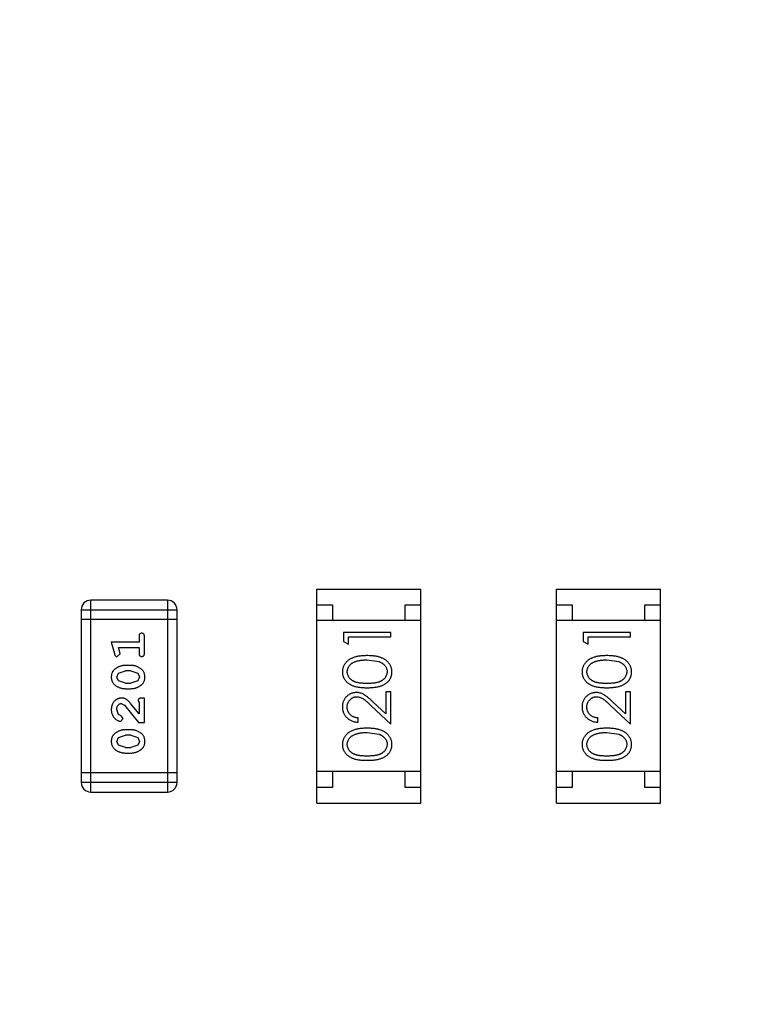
# Model space of a CAD drawing. Header units: inches. Extents: x 398 to 599, y 40 to 151.
# Drawn here: x 558.953 to 561.25, y 97.725 to 100.857 of the extents above; entities that cross this region are included whole.
import ezdxf

# ---------------------------------------------------------------- set-up
doc = ezdxf.new("R2010")
doc.units = ezdxf.units.IN
doc.header["$LTSCALE"] = 1.21
doc.header["$MEASUREMENT"] = 0
doc.layers.get('0').update_dxf_attribs({"linetype": 'CONTINUOUS'})

msp = doc.modelspace()

# ---------------------------------------------------------------- linework, layer by layer
at = {"color": 7, "linetype": 'Continuous'}
for p, q in [((559.8978, 98.3672), (559.8978, 99.0472)), ((559.8978, 99.0472), (560.2278, 99.0472)), ((560.2278, 98.3672), (560.2278, 99.0472)), ((560.6598, 98.3672), (560.6598, 99.0472)), ((560.6598, 99.0472), (560.9898, 99.0472)), ((560.9898, 98.3672), (560.9898, 99.0472)), ((559.1787, 98.4025), (559.1787, 99.0121)), ((559.4225, 99.0121), (559.1787, 99.0121)), ((559.4225, 99.0121), (559.4225, 98.4025)), ((559.1482, 98.9816), (559.1482, 98.433)), ((559.1482, 98.9816), (559.453, 98.9816)), ((559.453, 98.433), (559.453, 98.9816)), ((559.8978, 98.9972), (559.9478, 98.9972)), ((559.9478, 98.9972), (559.9478, 98.9472)), ((560.1778, 98.9472), (560.1778, 98.9972)), ((560.1778, 98.9972), (560.2278, 98.9972)), ((560.6598, 98.9972), (560.7098, 98.9972)), ((560.7098, 98.9972), (560.7098, 98.9472)), ((560.9398, 98.9472), (560.9398, 98.9972)), ((560.9398, 98.9972), (560.9898, 98.9972)), ((559.453, 98.9511), (559.1482, 98.9511)), ((560.2278, 98.9472), (559.8978, 98.9472)), ((560.9898, 98.9472), (560.6598, 98.9472)), ((559.9825, 98.909), (559.9825, 98.8813)), ((560.1325, 98.909), (559.9825, 98.909)), ((560.1325, 98.8955), (560.1325, 98.909)), ((560.7445, 98.909), (560.7445, 98.8813)), ((560.8945, 98.909), (560.7445, 98.909)), ((560.8945, 98.8955), (560.8945, 98.909)), ((559.244, 98.8788), (559.2539, 98.8422)), ((559.3321, 98.8788), (559.244, 98.8788)), ((559.3321, 98.8961), (559.3321, 98.8788)), ((559.3494, 98.8442), (559.3494, 98.8961)), ((559.9825, 98.8813), (559.9979, 98.8725)), ((559.9979, 98.8725), (559.9979, 98.8955)), ((559.9979, 98.8955), (560.1325, 98.8955)), ((560.7445, 98.8813), (560.7599, 98.8725)), ((560.7599, 98.8725), (560.7599, 98.8955)), ((560.7599, 98.8955), (560.8945, 98.8955)), ((559.2713, 98.8465), (559.2671, 98.8615)), ((559.2671, 98.8615), (559.3321, 98.8615)), ((559.2723, 98.8411), (559.2713, 98.8465)), ((559.3321, 98.8615), (559.3321, 98.8442)), ((559.263, 98.8332), (559.2723, 98.8411)), ((560.0575, 98.8225), (560.0952, 98.8168)), ((560.8195, 98.8225), (560.8572, 98.8168)), ((559.2666, 98.78), (559.2889, 98.7875)), ((559.3063, 98.8048), (559.2886, 98.8048)), ((559.3061, 98.7875), (559.2889, 98.7875)), ((559.3061, 98.7875), (559.3279, 98.7803)), ((559.3279, 98.7803), (559.3337, 98.768)), ((559.2613, 98.7678), (559.2666, 98.78)), ((559.2671, 98.7555), (559.2613, 98.7678)), ((559.2889, 98.7482), (559.2671, 98.7555)), ((559.3284, 98.7559), (559.3061, 98.7482)), ((559.3337, 98.768), (559.3284, 98.7559)), ((559.2886, 98.7309), (559.3063, 98.7309)), ((559.2889, 98.7482), (559.3061, 98.7482)), ((560.1172, 98.7205), (560.1172, 98.6507)), ((560.1325, 98.7205), (560.1172, 98.7205)), ((560.1325, 98.6186), (560.1325, 98.7205)), ((560.8792, 98.7205), (560.8792, 98.6507)), ((560.8945, 98.7205), (560.8792, 98.7205)), ((560.8945, 98.6186), (560.8945, 98.7205)), ((559.3289, 98.6924), (559.3321, 98.6869)), ((559.3321, 98.6869), (559.3321, 98.6507)), ((559.3494, 98.701), (559.3415, 98.701)), ((559.3494, 98.6239), (559.3494, 98.701)), ((560.1172, 98.6507), (560.0771, 98.6883)), ((560.8792, 98.6507), (560.8391, 98.6883)), ((559.2667, 98.6493), (559.2613, 98.6642)), ((559.2758, 98.6837), (559.2855, 98.6789)), ((559.2855, 98.6789), (559.3305, 98.6239)), ((559.3321, 98.6507), (559.305, 98.6843)), ((560.0705, 98.6768), (560.1325, 98.6186)), ((560.8325, 98.6768), (560.8945, 98.6186)), ((559.2752, 98.6444), (559.2667, 98.6493)), ((559.2733, 98.6271), (559.2817, 98.6359)), ((559.2817, 98.6359), (559.2752, 98.6444)), ((559.3305, 98.6239), (559.3494, 98.6239)), ((560.0287, 98.6244), (560.0287, 98.6378)), ((560.7907, 98.6244), (560.7907, 98.6378)), ((559.3063, 98.6003), (559.2886, 98.6003)), ((559.2613, 98.5633), (559.2666, 98.5755)), ((559.2671, 98.551), (559.2613, 98.5633)), ((559.2666, 98.5755), (559.2889, 98.583)), ((559.3061, 98.583), (559.2889, 98.583)), ((559.3061, 98.583), (559.3279, 98.5758)), ((559.3279, 98.5758), (559.3337, 98.5635)), ((559.3337, 98.5635), (559.3284, 98.5513)), ((560.0575, 98.5917), (560.0952, 98.586)), ((560.8195, 98.5917), (560.8572, 98.586)), ((559.2889, 98.5437), (559.2671, 98.551)), ((559.2889, 98.5437), (559.3061, 98.5437)), ((559.3284, 98.5513), (559.3061, 98.5437)), ((559.2886, 98.5264), (559.3063, 98.5264)), ((560.2278, 98.4672), (559.8978, 98.4672)), ((559.9478, 98.4672), (559.9478, 98.4172)), ((560.1778, 98.4172), (560.1778, 98.4672)), ((560.9898, 98.4672), (560.6598, 98.4672)), ((560.7098, 98.4672), (560.7098, 98.4172)), ((560.9398, 98.4172), (560.9398, 98.4672)), ((559.453, 98.4635), (559.1482, 98.4635)), ((559.453, 98.433), (559.1482, 98.433)), ((559.9478, 98.4172), (559.8978, 98.4172)), ((560.2278, 98.4172), (560.1778, 98.4172)), ((560.7098, 98.4172), (560.6598, 98.4172)), ((560.9898, 98.4172), (560.9398, 98.4172)), ((559.1787, 98.4025), (559.4225, 98.4025)), ((559.8978, 98.3672), (560.2278, 98.3672)), ((560.6598, 98.3672), (560.9898, 98.3672))]:
    msp.add_line(p, q, dxfattribs=at)
for centre, radius, start, end in [((553.751, 92.925), 23, 281.22586, 258.77532), ((553.751, 92.925), 22.75, 294.44334, 241.13427), ((559.1787, 98.9816), 0.0305, 90, 180), ((559.4225, 98.9816), 0.0305, 0, 90), ((559.1787, 98.433), 0.0305, 180, 270), ((559.4225, 98.433), 0.0305, 270, 0)]:
    msp.add_arc(centre, radius, start, end, dxfattribs=at)
for points, knots in [([(559.3407, 98.9071), (559.3401, 98.9071), (559.3389, 98.907), (559.3373, 98.9065), (559.3358, 98.9057), (559.3344, 98.9045), (559.3334, 98.9029), (559.3326, 98.901), (559.3321, 98.8987), (559.3321, 98.897), (559.3321, 98.8961)], [0, 0, 0, 0, 0.11517, 0.223509, 0.328254, 0.438012, 0.553651, 0.682263, 0.830856, 1, 1, 1, 1]), ([(559.3494, 98.8961), (559.3494, 98.897), (559.3493, 98.8987), (559.3489, 98.901), (559.3481, 98.903), (559.347, 98.9045), (559.3457, 98.9057), (559.3442, 98.9065), (559.3425, 98.907), (559.3413, 98.9071), (559.3407, 98.9071)], [0, 0, 0, 0, 0.169012, 0.317488, 0.445429, 0.560977, 0.67065, 0.776666, 0.88492, 1, 1, 1, 1]), ([(559.3321, 98.8442), (559.3321, 98.8433), (559.3321, 98.8416), (559.3326, 98.8393), (559.3334, 98.8373), (559.3344, 98.8357), (559.3358, 98.8346), (559.3373, 98.8338), (559.3389, 98.8333), (559.3401, 98.8332), (559.3407, 98.8332)], [0, 0, 0, 0, 0.169102, 0.317658, 0.446239, 0.563118, 0.671828, 0.776546, 0.884858, 1, 1, 1, 1]), ([(559.3407, 98.8332), (559.3413, 98.8332), (559.3425, 98.8333), (559.3442, 98.8338), (559.3457, 98.8346), (559.3471, 98.8357), (559.3481, 98.8373), (559.3489, 98.8393), (559.3493, 98.8416), (559.3494, 98.8433), (559.3494, 98.8442)], [0, 0, 0, 0, 0.115051, 0.223278, 0.329269, 0.437893, 0.554681, 0.682591, 0.83103, 1, 1, 1, 1]), ([(559.2539, 98.8422), (559.2541, 98.8414), (559.2546, 98.8398), (559.2554, 98.8377), (559.2564, 98.8361), (559.2574, 98.8349), (559.2586, 98.8341), (559.2599, 98.8336), (559.2614, 98.8332), (559.2625, 98.8332), (559.263, 98.8332)], [0, 0, 0, 0, 0.187321, 0.344927, 0.475328, 0.579604, 0.674244, 0.773631, 0.882025, 1, 1, 1, 1]), ([(560.0576, 98.8359), (560.0553, 98.8359), (560.0508, 98.8358), (560.0442, 98.8355), (560.038, 98.835), (560.0322, 98.8343), (560.0267, 98.8333), (560.0216, 98.8322), (560.0168, 98.8307), (560.0124, 98.8291), (560.0083, 98.8273), (560.0045, 98.8254), (560.0009, 98.8233), (559.9976, 98.8211), (559.9946, 98.8186), (559.9918, 98.8161), (559.9893, 98.8134), (559.9871, 98.8105), (559.9851, 98.8075), (559.9834, 98.8044), (559.9819, 98.8012), (559.9808, 98.798), (559.9798, 98.7946), (559.9792, 98.7912), (559.9788, 98.7877), (559.9787, 98.7853), (559.9787, 98.7841)], [0, 0, 0, 0, 0.065278, 0.127205, 0.186168, 0.241675, 0.294115, 0.343609, 0.390387, 0.434463, 0.476646, 0.517002, 0.555936, 0.593716, 0.630057, 0.665601, 0.700745, 0.734917, 0.768681, 0.802087, 0.834849, 0.867433, 0.900138, 0.932806, 0.966212, 1, 1, 1, 1]), ([(559.9941, 98.7846), (559.9942, 98.7862), (559.9943, 98.7895), (559.9956, 98.7944), (559.9977, 98.799), (560.0001, 98.8028), (560.0023, 98.8056), (560.0044, 98.8077), (560.0066, 98.8097), (560.0091, 98.8115), (560.0118, 98.8131), (560.0147, 98.8147), (560.0179, 98.8161), (560.0213, 98.8175), (560.025, 98.8186), (560.0289, 98.8197), (560.0331, 98.8205), (560.0375, 98.8212), (560.0421, 98.8218), (560.047, 98.8222), (560.0522, 98.8224), (560.0557, 98.8224), (560.0575, 98.8225)], [0, 0, 0, 0, 0.059689, 0.119507, 0.181075, 0.246162, 0.279894, 0.314468, 0.350403, 0.387474, 0.426147, 0.466624, 0.508745, 0.553328, 0.600058, 0.649177, 0.700552, 0.754894, 0.811825, 0.871514, 0.934319, 1, 1, 1, 1]), ([(560.1364, 98.7841), (560.1364, 98.7853), (560.1363, 98.7877), (560.1359, 98.7912), (560.1352, 98.7947), (560.1343, 98.798), (560.1331, 98.8013), (560.1316, 98.8045), (560.1299, 98.8076), (560.1279, 98.8106), (560.1257, 98.8135), (560.1231, 98.8162), (560.1204, 98.8188), (560.1173, 98.8212), (560.114, 98.8234), (560.1104, 98.8255), (560.1066, 98.8274), (560.1026, 98.8292), (560.0982, 98.8308), (560.0934, 98.8322), (560.0883, 98.8333), (560.0829, 98.8343), (560.0771, 98.835), (560.0709, 98.8356), (560.0644, 98.8358), (560.0599, 98.8359), (560.0576, 98.8359)], [0, 0, 0, 0, 0.033824, 0.067298, 0.10028, 0.133019, 0.165736, 0.198792, 0.232372, 0.266409, 0.301016, 0.336196, 0.371972, 0.408574, 0.446394, 0.485225, 0.525372, 0.567224, 0.611081, 0.65775, 0.70702, 0.759235, 0.814484, 0.873227, 0.934937, 1, 1, 1, 1]), ([(560.0952, 98.8168), (560.0963, 98.8164), (560.0983, 98.8156), (560.1013, 98.8143), (560.104, 98.8128), (560.1065, 98.8112), (560.1088, 98.8095), (560.111, 98.8076), (560.1129, 98.8056), (560.1151, 98.8028), (560.1175, 98.7991), (560.1195, 98.7944), (560.1208, 98.7896), (560.1209, 98.7863), (560.121, 98.7846)], [0, 0, 0, 0, 0.075949, 0.148549, 0.218996, 0.286119, 0.351826, 0.416074, 0.478265, 0.540325, 0.660405, 0.774606, 0.887187, 1, 1, 1, 1]), ([(560.8196, 98.8359), (560.8173, 98.8359), (560.8128, 98.8358), (560.8062, 98.8355), (560.8, 98.835), (560.7942, 98.8343), (560.7887, 98.8333), (560.7836, 98.8322), (560.7788, 98.8307), (560.7744, 98.8291), (560.7703, 98.8273), (560.7665, 98.8254), (560.7629, 98.8233), (560.7596, 98.8211), (560.7566, 98.8186), (560.7538, 98.8161), (560.7513, 98.8134), (560.7491, 98.8105), (560.7471, 98.8075), (560.7454, 98.8044), (560.7439, 98.8012), (560.7428, 98.798), (560.7418, 98.7946), (560.7412, 98.7912), (560.7408, 98.7877), (560.7407, 98.7853), (560.7407, 98.7841)], [0, 0, 0, 0, 0.065278, 0.127205, 0.186168, 0.241675, 0.294115, 0.343609, 0.390387, 0.434463, 0.476646, 0.517002, 0.555936, 0.593716, 0.630057, 0.665601, 0.700745, 0.734917, 0.768681, 0.802087, 0.834849, 0.867433, 0.900138, 0.932806, 0.966212, 1, 1, 1, 1]), ([(560.7561, 98.7846), (560.7562, 98.7862), (560.7563, 98.7895), (560.7576, 98.7944), (560.7597, 98.799), (560.7621, 98.8028), (560.7643, 98.8056), (560.7664, 98.8077), (560.7686, 98.8097), (560.7711, 98.8115), (560.7738, 98.8131), (560.7767, 98.8147), (560.7799, 98.8161), (560.7833, 98.8175), (560.787, 98.8186), (560.7909, 98.8197), (560.7951, 98.8205), (560.7995, 98.8212), (560.8041, 98.8218), (560.809, 98.8222), (560.8142, 98.8224), (560.8177, 98.8224), (560.8195, 98.8225)], [0, 0, 0, 0, 0.059689, 0.119507, 0.181075, 0.246162, 0.279894, 0.314468, 0.350403, 0.387474, 0.426147, 0.466624, 0.508745, 0.553328, 0.600058, 0.649177, 0.700552, 0.754894, 0.811825, 0.871514, 0.934319, 1, 1, 1, 1]), ([(560.8984, 98.7841), (560.8984, 98.7853), (560.8983, 98.7877), (560.8979, 98.7912), (560.8972, 98.7947), (560.8963, 98.798), (560.8951, 98.8013), (560.8936, 98.8045), (560.8919, 98.8076), (560.8899, 98.8106), (560.8877, 98.8135), (560.8851, 98.8162), (560.8824, 98.8188), (560.8793, 98.8212), (560.876, 98.8234), (560.8724, 98.8255), (560.8686, 98.8274), (560.8646, 98.8292), (560.8602, 98.8308), (560.8554, 98.8322), (560.8503, 98.8333), (560.8449, 98.8343), (560.8391, 98.835), (560.8329, 98.8356), (560.8264, 98.8358), (560.8219, 98.8359), (560.8196, 98.8359)], [0, 0, 0, 0, 0.033824, 0.067298, 0.10028, 0.133019, 0.165736, 0.198792, 0.232372, 0.266409, 0.301016, 0.336196, 0.371972, 0.408574, 0.446394, 0.485225, 0.525372, 0.567224, 0.611081, 0.65775, 0.70702, 0.759235, 0.814484, 0.873227, 0.934937, 1, 1, 1, 1]), ([(560.8572, 98.8168), (560.8583, 98.8164), (560.8603, 98.8156), (560.8633, 98.8143), (560.866, 98.8128), (560.8685, 98.8112), (560.8708, 98.8095), (560.873, 98.8076), (560.8749, 98.8056), (560.8771, 98.8028), (560.8795, 98.7991), (560.8815, 98.7944), (560.8828, 98.7896), (560.8829, 98.7863), (560.883, 98.7846)], [0, 0, 0, 0, 0.075949, 0.148549, 0.218996, 0.286119, 0.351826, 0.416074, 0.478265, 0.540325, 0.660405, 0.774606, 0.887187, 1, 1, 1, 1]), ([(559.2886, 98.8048), (559.2875, 98.8048), (559.2854, 98.8048), (559.2822, 98.8045), (559.2791, 98.804), (559.276, 98.8033), (559.2729, 98.8024), (559.2699, 98.8013), (559.2669, 98.8), (559.264, 98.7985), (559.2613, 98.7969), (559.2588, 98.7952), (559.2564, 98.7936), (559.2543, 98.7919), (559.2525, 98.7902), (559.2508, 98.7885), (559.2494, 98.7868), (559.2478, 98.7844), (559.2462, 98.7812), (559.2449, 98.777), (559.2441, 98.7725), (559.244, 98.7693), (559.244, 98.7677)], [0, 0, 0, 0, 0.049855, 0.099516, 0.148482, 0.19758, 0.246804, 0.296268, 0.346517, 0.397047, 0.446826, 0.49336, 0.537801, 0.579207, 0.617974, 0.654833, 0.689171, 0.722088, 0.786392, 0.853518, 0.924186, 1, 1, 1, 1]), ([(559.351, 98.7679), (559.3509, 98.7694), (559.3508, 98.7722), (559.3501, 98.7763), (559.349, 98.7801), (559.3474, 98.7837), (559.3454, 98.787), (559.3429, 98.7901), (559.3399, 98.7929), (559.3365, 98.7953), (559.3329, 98.7975), (559.3293, 98.7995), (559.3256, 98.8011), (559.3218, 98.8025), (559.318, 98.8035), (559.3141, 98.8043), (559.3103, 98.8048), (559.3076, 98.8048), (559.3063, 98.8048)], [0, 0, 0, 0, 0.067217, 0.131051, 0.19272, 0.252824, 0.312745, 0.373449, 0.436041, 0.501494, 0.567761, 0.632087, 0.695096, 0.757109, 0.817993, 0.878657, 0.939311, 1, 1, 1, 1]), ([(559.9787, 98.7841), (559.9787, 98.783), (559.9787, 98.7806), (559.9792, 98.7772), (559.9798, 98.7738), (559.9808, 98.7705), (559.9819, 98.7673), (559.9834, 98.7642), (559.9851, 98.7612), (559.987, 98.7582), (559.9893, 98.7554), (559.9917, 98.7527), (559.9944, 98.7503), (559.9974, 98.7479), (560.0006, 98.7458), (560.004, 98.7437), (560.0077, 98.7419), (560.0117, 98.7403), (560.016, 98.7388), (560.0207, 98.7375), (560.0258, 98.7364), (560.0314, 98.7355), (560.0373, 98.7348), (560.0437, 98.7343), (560.0505, 98.734), (560.0552, 98.734), (560.0576, 98.734)], [0, 0, 0, 0, 0.033742, 0.066533, 0.099153, 0.13154, 0.164087, 0.196563, 0.229707, 0.263315, 0.297504, 0.331686, 0.366482, 0.4021, 0.438958, 0.476748, 0.515985, 0.556589, 0.599519, 0.645765, 0.695487, 0.748721, 0.805687, 0.866754, 0.931405, 1, 1, 1, 1]), ([(560.0575, 98.7475), (560.0555, 98.7475), (560.0516, 98.7475), (560.046, 98.7477), (560.0407, 98.7481), (560.0358, 98.7486), (560.0312, 98.7492), (560.0271, 98.75), (560.0233, 98.7509), (560.0199, 98.752), (560.0168, 98.7533), (560.0139, 98.7546), (560.0112, 98.7561), (560.0087, 98.7578), (560.0064, 98.7595), (560.0043, 98.7614), (560.0023, 98.7634), (560.0001, 98.7663), (559.9977, 98.77), (559.9956, 98.7747), (559.9943, 98.7796), (559.9942, 98.7829), (559.9941, 98.7846)], [0, 0, 0, 0, 0.073302, 0.142286, 0.206253, 0.266017, 0.321612, 0.372532, 0.419497, 0.462398, 0.502825, 0.541489, 0.579034, 0.615143, 0.650298, 0.684912, 0.718701, 0.752189, 0.817245, 0.879117, 0.939613, 1, 1, 1, 1]), ([(560.121, 98.7846), (560.1209, 98.7829), (560.1207, 98.7796), (560.1194, 98.7748), (560.1174, 98.77), (560.115, 98.7663), (560.1127, 98.7634), (560.1108, 98.7614), (560.1086, 98.7595), (560.1063, 98.7577), (560.1038, 98.7561), (560.1011, 98.7546), (560.0982, 98.7532), (560.0951, 98.752), (560.0917, 98.7509), (560.0879, 98.75), (560.0838, 98.7492), (560.0792, 98.7485), (560.0743, 98.7481), (560.0691, 98.7477), (560.0634, 98.7475), (560.0595, 98.7475), (560.0575, 98.7475)], [0, 0, 0, 0, 0.060034, 0.120278, 0.182348, 0.247919, 0.281641, 0.315701, 0.350322, 0.385703, 0.421819, 0.459196, 0.497866, 0.538301, 0.58121, 0.628183, 0.679403, 0.734699, 0.794074, 0.858416, 0.927049, 1, 1, 1, 1]), ([(560.0576, 98.734), (560.06, 98.734), (560.0646, 98.734), (560.0714, 98.7343), (560.0777, 98.7348), (560.0837, 98.7356), (560.0892, 98.7365), (560.0944, 98.7375), (560.0991, 98.7388), (560.1034, 98.7403), (560.1074, 98.742), (560.1111, 98.7439), (560.1146, 98.7459), (560.1178, 98.7481), (560.1208, 98.7504), (560.1235, 98.7529), (560.1259, 98.7555), (560.1281, 98.7583), (560.1301, 98.7612), (560.1318, 98.7643), (560.1332, 98.7673), (560.1343, 98.7705), (560.1353, 98.7738), (560.1359, 98.7772), (560.1363, 98.7806), (560.1364, 98.783), (560.1364, 98.7841)], [0, 0, 0, 0, 0.068113, 0.132564, 0.193427, 0.250218, 0.303569, 0.353576, 0.400235, 0.443586, 0.484619, 0.524292, 0.56238, 0.599049, 0.63494, 0.669782, 0.704009, 0.737842, 0.771098, 0.803896, 0.836415, 0.868639, 0.900715, 0.933378, 0.966213, 1, 1, 1, 1]), ([(560.7407, 98.7841), (560.7407, 98.783), (560.7407, 98.7806), (560.7412, 98.7772), (560.7418, 98.7738), (560.7428, 98.7705), (560.7439, 98.7673), (560.7454, 98.7642), (560.7471, 98.7612), (560.749, 98.7582), (560.7513, 98.7554), (560.7537, 98.7527), (560.7564, 98.7503), (560.7594, 98.7479), (560.7626, 98.7458), (560.766, 98.7437), (560.7697, 98.7419), (560.7737, 98.7403), (560.778, 98.7388), (560.7827, 98.7375), (560.7878, 98.7364), (560.7934, 98.7355), (560.7993, 98.7348), (560.8057, 98.7343), (560.8125, 98.734), (560.8172, 98.734), (560.8196, 98.734)], [0, 0, 0, 0, 0.033742, 0.066533, 0.099153, 0.13154, 0.164087, 0.196563, 0.229707, 0.263315, 0.297504, 0.331686, 0.366482, 0.4021, 0.438958, 0.476748, 0.515985, 0.556589, 0.599519, 0.645765, 0.695487, 0.748721, 0.805687, 0.866754, 0.931405, 1, 1, 1, 1]), ([(560.8195, 98.7475), (560.8175, 98.7475), (560.8136, 98.7475), (560.808, 98.7477), (560.8027, 98.7481), (560.7978, 98.7486), (560.7932, 98.7492), (560.7891, 98.75), (560.7853, 98.7509), (560.7819, 98.752), (560.7788, 98.7533), (560.7759, 98.7546), (560.7732, 98.7561), (560.7707, 98.7578), (560.7684, 98.7595), (560.7663, 98.7614), (560.7643, 98.7634), (560.7621, 98.7663), (560.7597, 98.77), (560.7576, 98.7747), (560.7563, 98.7796), (560.7562, 98.7829), (560.7561, 98.7846)], [0, 0, 0, 0, 0.073302, 0.142286, 0.206253, 0.266017, 0.321612, 0.372532, 0.419497, 0.462398, 0.502825, 0.541489, 0.579034, 0.615143, 0.650298, 0.684912, 0.718701, 0.752189, 0.817245, 0.879117, 0.939613, 1, 1, 1, 1]), ([(560.883, 98.7846), (560.8829, 98.7829), (560.8827, 98.7796), (560.8814, 98.7748), (560.8794, 98.77), (560.877, 98.7663), (560.8747, 98.7634), (560.8728, 98.7614), (560.8706, 98.7595), (560.8683, 98.7577), (560.8658, 98.7561), (560.8631, 98.7546), (560.8602, 98.7532), (560.8571, 98.752), (560.8537, 98.7509), (560.8499, 98.75), (560.8458, 98.7492), (560.8412, 98.7485), (560.8363, 98.7481), (560.8311, 98.7477), (560.8254, 98.7475), (560.8215, 98.7475), (560.8195, 98.7475)], [0, 0, 0, 0, 0.060034, 0.120278, 0.182348, 0.247919, 0.281641, 0.315701, 0.350322, 0.385703, 0.421819, 0.459196, 0.497866, 0.538301, 0.58121, 0.628183, 0.679403, 0.734699, 0.794074, 0.858416, 0.927049, 1, 1, 1, 1]), ([(560.8196, 98.734), (560.822, 98.734), (560.8266, 98.734), (560.8334, 98.7343), (560.8397, 98.7348), (560.8457, 98.7356), (560.8512, 98.7365), (560.8564, 98.7375), (560.8611, 98.7388), (560.8654, 98.7403), (560.8694, 98.742), (560.8731, 98.7439), (560.8766, 98.7459), (560.8798, 98.7481), (560.8828, 98.7504), (560.8855, 98.7529), (560.8879, 98.7555), (560.8901, 98.7583), (560.8921, 98.7612), (560.8938, 98.7643), (560.8952, 98.7673), (560.8963, 98.7705), (560.8973, 98.7738), (560.8979, 98.7772), (560.8983, 98.7806), (560.8984, 98.783), (560.8984, 98.7841)], [0, 0, 0, 0, 0.068113, 0.132564, 0.193427, 0.250218, 0.303569, 0.353576, 0.400235, 0.443586, 0.484619, 0.524292, 0.56238, 0.599049, 0.63494, 0.669782, 0.704009, 0.737842, 0.771098, 0.803896, 0.836415, 0.868639, 0.900715, 0.933378, 0.966213, 1, 1, 1, 1]), ([(559.244, 98.7677), (559.244, 98.7663), (559.2441, 98.7635), (559.2448, 98.7594), (559.2459, 98.7555), (559.2475, 98.752), (559.2496, 98.7487), (559.2521, 98.7456), (559.2551, 98.7428), (559.2584, 98.7404), (559.262, 98.7382), (559.2657, 98.7362), (559.2694, 98.7346), (559.2732, 98.7333), (559.277, 98.7322), (559.2808, 98.7315), (559.2847, 98.731), (559.2873, 98.7309), (559.2886, 98.7309)], [0, 0, 0, 0, 0.06692, 0.130834, 0.19258, 0.252759, 0.312631, 0.373411, 0.436359, 0.501894, 0.568244, 0.632472, 0.69556, 0.757163, 0.818592, 0.878885, 0.939235, 1, 1, 1, 1]), ([(559.3063, 98.7309), (559.3074, 98.7309), (559.3095, 98.731), (559.3127, 98.7313), (559.3159, 98.7318), (559.3189, 98.7325), (559.322, 98.7333), (559.325, 98.7345), (559.3279, 98.7357), (559.3308, 98.7372), (559.3336, 98.7388), (559.3361, 98.7404), (559.3384, 98.742), (559.3405, 98.7437), (559.3424, 98.7454), (559.3441, 98.7471), (559.3455, 98.7488), (559.3471, 98.7512), (559.3487, 98.7544), (559.35, 98.7586), (559.3508, 98.7631), (559.3509, 98.7663), (559.351, 98.7679)], [0, 0, 0, 0, 0.049886, 0.09882, 0.148132, 0.19689, 0.246038, 0.295176, 0.345305, 0.395692, 0.445312, 0.491875, 0.535813, 0.577009, 0.616081, 0.652689, 0.687585, 0.720206, 0.785062, 0.85223, 0.923759, 1, 1, 1, 1]), ([(560.0233, 98.7186), (560.0218, 98.7186), (560.0189, 98.7185), (560.0146, 98.7179), (560.0104, 98.7169), (560.0064, 98.7156), (560.0026, 98.7138), (559.9989, 98.7116), (559.9953, 98.7091), (559.9919, 98.7061), (559.9888, 98.7029), (559.9861, 98.6994), (559.9838, 98.6956), (559.9819, 98.6916), (559.9805, 98.6874), (559.9795, 98.6829), (559.9788, 98.6782), (559.9787, 98.6749), (559.9787, 98.6733)], [0, 0, 0, 0, 0.06271, 0.123347, 0.183401, 0.242828, 0.302097, 0.36242, 0.423725, 0.487032, 0.550491, 0.612709, 0.674265, 0.73617, 0.799211, 0.863483, 0.930525, 1, 1, 1, 1]), ([(560.0771, 98.6883), (560.0756, 98.6897), (560.0726, 98.6925), (560.0682, 98.6964), (560.0641, 98.7), (560.0602, 98.7032), (560.0566, 98.706), (560.0532, 98.7085), (560.0501, 98.7106), (560.0462, 98.7129), (560.0415, 98.7152), (560.0356, 98.7172), (560.0295, 98.7184), (560.0254, 98.7185), (560.0233, 98.7186)], [0, 0, 0, 0, 0.09953, 0.192079, 0.277712, 0.357454, 0.429648, 0.495771, 0.555538, 0.608657, 0.707578, 0.804328, 0.901298, 1, 1, 1, 1]), ([(560.7853, 98.7186), (560.7838, 98.7186), (560.7809, 98.7185), (560.7766, 98.7179), (560.7724, 98.7169), (560.7684, 98.7156), (560.7646, 98.7138), (560.7609, 98.7116), (560.7573, 98.7091), (560.7539, 98.7061), (560.7508, 98.7029), (560.7481, 98.6994), (560.7458, 98.6956), (560.7439, 98.6916), (560.7425, 98.6874), (560.7415, 98.6829), (560.7408, 98.6782), (560.7407, 98.6749), (560.7407, 98.6733)], [0, 0, 0, 0, 0.06271, 0.123347, 0.183401, 0.242828, 0.302097, 0.36242, 0.423725, 0.487032, 0.550491, 0.612709, 0.674265, 0.73617, 0.799211, 0.863483, 0.930525, 1, 1, 1, 1]), ([(560.8391, 98.6883), (560.8376, 98.6897), (560.8346, 98.6925), (560.8302, 98.6964), (560.8261, 98.7), (560.8222, 98.7032), (560.8186, 98.706), (560.8152, 98.7085), (560.8121, 98.7106), (560.8082, 98.7129), (560.8035, 98.7152), (560.7976, 98.7172), (560.7915, 98.7184), (560.7874, 98.7185), (560.7853, 98.7186)], [0, 0, 0, 0, 0.09953, 0.192079, 0.277712, 0.357454, 0.429648, 0.495771, 0.555538, 0.608657, 0.707578, 0.804328, 0.901298, 1, 1, 1, 1]), ([(559.2767, 98.701), (559.2756, 98.701), (559.2734, 98.7009), (559.2702, 98.7004), (559.2671, 98.6996), (559.2641, 98.6985), (559.2613, 98.697), (559.2586, 98.6952), (559.256, 98.6931), (559.2535, 98.6907), (559.2513, 98.6881), (559.2493, 98.6852), (559.2477, 98.6822), (559.2463, 98.679), (559.2453, 98.6756), (559.2445, 98.672), (559.2441, 98.6682), (559.244, 98.6657), (559.244, 98.6643)], [0, 0, 0, 0, 0.060981, 0.120256, 0.178148, 0.236115, 0.293993, 0.352864, 0.413358, 0.476056, 0.539296, 0.602396, 0.665116, 0.728325, 0.792919, 0.859317, 0.928302, 1, 1, 1, 1]), ([(559.305, 98.6843), (559.3043, 98.6851), (559.3028, 98.6868), (559.3006, 98.6892), (559.2985, 98.6913), (559.2965, 98.6932), (559.2946, 98.6948), (559.2928, 98.6961), (559.2912, 98.6973), (559.2891, 98.6984), (559.2866, 98.6995), (559.2834, 98.7004), (559.2801, 98.7009), (559.2779, 98.701), (559.2767, 98.701)], [0, 0, 0, 0, 0.103002, 0.197728, 0.285279, 0.365235, 0.437224, 0.502446, 0.560545, 0.611446, 0.707576, 0.80349, 0.900532, 1, 1, 1, 1]), ([(559.3415, 98.701), (559.3405, 98.701), (559.3385, 98.701), (559.3358, 98.7005), (559.3335, 98.6998), (559.3318, 98.6988), (559.3305, 98.6975), (559.3296, 98.6959), (559.329, 98.6942), (559.329, 98.693), (559.3289, 98.6924)], [0, 0, 0, 0, 0.1844, 0.34094, 0.473574, 0.586824, 0.690029, 0.789175, 0.890445, 1, 1, 1, 1]), ([(559.9941, 98.6726), (559.9941, 98.6737), (559.9942, 98.6759), (559.9946, 98.6792), (559.9953, 98.6823), (559.9963, 98.6852), (559.9975, 98.6881), (559.9991, 98.6908), (560.0009, 98.6933), (560.003, 98.6957), (560.0053, 98.6979), (560.0077, 98.6998), (560.0102, 98.7015), (560.0129, 98.7029), (560.0156, 98.7039), (560.0185, 98.7046), (560.0214, 98.7051), (560.0235, 98.7051), (560.0245, 98.7051)], [0, 0, 0, 0, 0.068027, 0.133505, 0.19695, 0.26027, 0.322741, 0.384982, 0.448465, 0.513424, 0.578224, 0.640011, 0.700094, 0.760067, 0.819012, 0.877878, 0.938035, 1, 1, 1, 1]), ([(560.0245, 98.7051), (560.0261, 98.7051), (560.0293, 98.705), (560.0341, 98.7039), (560.0388, 98.7022), (560.0426, 98.7002), (560.0457, 98.6982), (560.0484, 98.6963), (560.0513, 98.694), (560.0546, 98.6913), (560.0581, 98.6882), (560.062, 98.6848), (560.0661, 98.6809), (560.069, 98.6782), (560.0705, 98.6768)], [0, 0, 0, 0, 0.088014, 0.174976, 0.2638, 0.355443, 0.406413, 0.465519, 0.533076, 0.609353, 0.693899, 0.787171, 0.889197, 1, 1, 1, 1]), ([(560.7561, 98.6726), (560.7561, 98.6737), (560.7562, 98.6759), (560.7566, 98.6792), (560.7573, 98.6823), (560.7583, 98.6852), (560.7595, 98.6881), (560.7611, 98.6908), (560.7629, 98.6933), (560.765, 98.6957), (560.7673, 98.6979), (560.7697, 98.6998), (560.7722, 98.7015), (560.7749, 98.7029), (560.7776, 98.7039), (560.7805, 98.7046), (560.7834, 98.7051), (560.7855, 98.7051), (560.7865, 98.7051)], [0, 0, 0, 0, 0.068027, 0.133505, 0.19695, 0.26027, 0.322741, 0.384982, 0.448465, 0.513424, 0.578224, 0.640011, 0.700094, 0.760067, 0.819012, 0.877878, 0.938035, 1, 1, 1, 1]), ([(560.7865, 98.7051), (560.7881, 98.7051), (560.7913, 98.705), (560.7961, 98.7039), (560.8008, 98.7022), (560.8046, 98.7002), (560.8077, 98.6982), (560.8104, 98.6963), (560.8133, 98.694), (560.8166, 98.6913), (560.8201, 98.6882), (560.824, 98.6848), (560.8281, 98.6809), (560.831, 98.6782), (560.8325, 98.6768)], [0, 0, 0, 0, 0.088014, 0.174976, 0.2638, 0.355443, 0.406413, 0.465519, 0.533076, 0.609353, 0.693899, 0.787171, 0.889197, 1, 1, 1, 1]), ([(559.244, 98.6643), (559.244, 98.6626), (559.2442, 98.6593), (559.245, 98.6543), (559.2464, 98.6496), (559.2484, 98.6451), (559.2509, 98.641), (559.2537, 98.6373), (559.257, 98.6342), (559.2606, 98.6317), (559.2641, 98.6297), (559.2674, 98.6282), (559.2705, 98.6273), (559.2724, 98.6271), (559.2733, 98.6271)], [0, 0, 0, 0, 0.098286, 0.193983, 0.289056, 0.384352, 0.477435, 0.566197, 0.652355, 0.737986, 0.818188, 0.887401, 0.94802, 1, 1, 1, 1]), ([(559.2613, 98.6642), (559.2613, 98.6656), (559.2614, 98.6683), (559.2623, 98.6721), (559.2636, 98.6755), (559.2656, 98.6784), (559.2678, 98.6807), (559.2703, 98.6825), (559.273, 98.6835), (559.2749, 98.6836), (559.2758, 98.6837)], [0, 0, 0, 0, 0.156344, 0.299348, 0.4327, 0.561, 0.682299, 0.791883, 0.89611, 1, 1, 1, 1]), ([(559.9787, 98.6733), (559.9787, 98.6716), (559.9788, 98.6683), (559.9795, 98.6635), (559.9806, 98.6589), (559.9821, 98.6544), (559.9841, 98.6502), (559.9865, 98.6462), (559.9894, 98.6424), (559.9927, 98.6388), (559.9963, 98.6356), (560.0002, 98.6327), (560.0044, 98.6303), (560.0088, 98.6282), (560.0134, 98.6266), (560.0183, 98.6254), (560.0234, 98.6246), (560.0269, 98.6245), (560.0287, 98.6244)], [0, 0, 0, 0, 0.06445, 0.126725, 0.187421, 0.247417, 0.306749, 0.366595, 0.427749, 0.490235, 0.553031, 0.614805, 0.676505, 0.738096, 0.801021, 0.864897, 0.931209, 1, 1, 1, 1]), ([(560.0287, 98.6378), (560.0274, 98.638), (560.0247, 98.6382), (560.021, 98.639), (560.0174, 98.6399), (560.0141, 98.6411), (560.011, 98.6427), (560.0082, 98.6444), (560.0055, 98.6464), (560.0031, 98.6486), (560.001, 98.6511), (559.9991, 98.6537), (559.9976, 98.6565), (559.9963, 98.6594), (559.9953, 98.6625), (559.9946, 98.6657), (559.9942, 98.6691), (559.9941, 98.6714), (559.9941, 98.6726)], [0, 0, 0, 0, 0.073648, 0.143686, 0.210962, 0.275557, 0.338064, 0.399311, 0.4594, 0.51934, 0.579024, 0.637809, 0.695959, 0.754122, 0.813113, 0.873453, 0.935561, 1, 1, 1, 1]), ([(560.7407, 98.6733), (560.7407, 98.6716), (560.7408, 98.6683), (560.7415, 98.6635), (560.7426, 98.6589), (560.7441, 98.6544), (560.7461, 98.6502), (560.7485, 98.6462), (560.7514, 98.6424), (560.7547, 98.6388), (560.7583, 98.6356), (560.7622, 98.6327), (560.7664, 98.6303), (560.7708, 98.6282), (560.7754, 98.6266), (560.7803, 98.6254), (560.7854, 98.6246), (560.7889, 98.6245), (560.7907, 98.6244)], [0, 0, 0, 0, 0.06445, 0.126725, 0.187421, 0.247417, 0.306749, 0.366595, 0.427749, 0.490235, 0.553031, 0.614805, 0.676505, 0.738096, 0.801021, 0.864897, 0.931209, 1, 1, 1, 1]), ([(560.7907, 98.6378), (560.7894, 98.638), (560.7867, 98.6382), (560.783, 98.639), (560.7794, 98.6399), (560.7761, 98.6411), (560.773, 98.6427), (560.7702, 98.6444), (560.7675, 98.6464), (560.7651, 98.6486), (560.763, 98.6511), (560.7611, 98.6537), (560.7596, 98.6565), (560.7583, 98.6594), (560.7573, 98.6625), (560.7566, 98.6657), (560.7562, 98.6691), (560.7561, 98.6714), (560.7561, 98.6726)], [0, 0, 0, 0, 0.073648, 0.143686, 0.210962, 0.275557, 0.338064, 0.399311, 0.4594, 0.51934, 0.579024, 0.637809, 0.695959, 0.754122, 0.813113, 0.873453, 0.935561, 1, 1, 1, 1]), ([(559.2886, 98.6003), (559.2875, 98.6003), (559.2854, 98.6003), (559.2822, 98.6), (559.2791, 98.5994), (559.276, 98.5988), (559.2729, 98.5979), (559.2699, 98.5967), (559.2669, 98.5954), (559.264, 98.5939), (559.2613, 98.5923), (559.2588, 98.5907), (559.2564, 98.5891), (559.2543, 98.5874), (559.2525, 98.5857), (559.2508, 98.584), (559.2494, 98.5822), (559.2478, 98.5799), (559.2462, 98.5767), (559.2449, 98.5725), (559.2441, 98.568), (559.244, 98.5648), (559.244, 98.5632)], [0, 0, 0, 0, 0.049855, 0.099516, 0.148482, 0.19758, 0.246804, 0.296268, 0.346517, 0.397047, 0.446826, 0.49336, 0.537801, 0.579207, 0.617974, 0.654833, 0.689171, 0.722088, 0.786392, 0.853518, 0.924186, 1, 1, 1, 1]), ([(559.351, 98.5634), (559.3509, 98.5649), (559.3508, 98.5677), (559.3501, 98.5718), (559.349, 98.5756), (559.3474, 98.5792), (559.3454, 98.5825), (559.3429, 98.5856), (559.3399, 98.5884), (559.3365, 98.5908), (559.3329, 98.593), (559.3293, 98.595), (559.3256, 98.5966), (559.3218, 98.598), (559.318, 98.599), (559.3141, 98.5998), (559.3103, 98.6002), (559.3076, 98.6003), (559.3063, 98.6003)], [0, 0, 0, 0, 0.067217, 0.131051, 0.19272, 0.252824, 0.312745, 0.373449, 0.436041, 0.501494, 0.567761, 0.632087, 0.695096, 0.757109, 0.817993, 0.878657, 0.939311, 1, 1, 1, 1]), ([(560.0576, 98.6051), (560.0553, 98.6051), (560.0508, 98.6051), (560.0442, 98.6048), (560.038, 98.6042), (560.0322, 98.6035), (560.0267, 98.6025), (560.0216, 98.6014), (560.0168, 98.6), (560.0124, 98.5984), (560.0083, 98.5965), (560.0045, 98.5946), (560.0009, 98.5925), (559.9976, 98.5903), (559.9946, 98.5879), (559.9918, 98.5853), (559.9893, 98.5826), (559.9871, 98.5797), (559.9851, 98.5767), (559.9834, 98.5736), (559.9819, 98.5705), (559.9808, 98.5672), (559.9798, 98.5639), (559.9792, 98.5604), (559.9788, 98.5569), (559.9787, 98.5546), (559.9787, 98.5534)], [0, 0, 0, 0, 0.065278, 0.127205, 0.186168, 0.241675, 0.294115, 0.343609, 0.390387, 0.434463, 0.476646, 0.517002, 0.555936, 0.593716, 0.630057, 0.665601, 0.700745, 0.734917, 0.768681, 0.802087, 0.834849, 0.867433, 0.900138, 0.932806, 0.966212, 1, 1, 1, 1]), ([(560.1364, 98.5534), (560.1364, 98.5546), (560.1363, 98.5569), (560.1359, 98.5605), (560.1352, 98.5639), (560.1343, 98.5672), (560.1331, 98.5705), (560.1316, 98.5737), (560.1299, 98.5768), (560.1279, 98.5798), (560.1257, 98.5827), (560.1231, 98.5854), (560.1204, 98.588), (560.1173, 98.5904), (560.114, 98.5927), (560.1104, 98.5947), (560.1066, 98.5967), (560.1026, 98.5985), (560.0982, 98.6001), (560.0934, 98.6014), (560.0883, 98.6026), (560.0829, 98.6035), (560.0771, 98.6042), (560.0709, 98.6048), (560.0644, 98.6051), (560.0599, 98.6051), (560.0576, 98.6051)], [0, 0, 0, 0, 0.033824, 0.067298, 0.10028, 0.133019, 0.165736, 0.198792, 0.232372, 0.266409, 0.301016, 0.336196, 0.371972, 0.408574, 0.446394, 0.485225, 0.525372, 0.567224, 0.611081, 0.65775, 0.70702, 0.759235, 0.814484, 0.873227, 0.934937, 1, 1, 1, 1]), ([(560.8196, 98.6051), (560.8173, 98.6051), (560.8128, 98.6051), (560.8062, 98.6048), (560.8, 98.6042), (560.7942, 98.6035), (560.7887, 98.6025), (560.7836, 98.6014), (560.7788, 98.6), (560.7744, 98.5984), (560.7703, 98.5965), (560.7665, 98.5946), (560.7629, 98.5925), (560.7596, 98.5903), (560.7566, 98.5879), (560.7538, 98.5853), (560.7513, 98.5826), (560.7491, 98.5797), (560.7471, 98.5767), (560.7454, 98.5736), (560.7439, 98.5705), (560.7428, 98.5672), (560.7418, 98.5639), (560.7412, 98.5604), (560.7408, 98.5569), (560.7407, 98.5546), (560.7407, 98.5534)], [0, 0, 0, 0, 0.065278, 0.127205, 0.186168, 0.241675, 0.294115, 0.343609, 0.390387, 0.434463, 0.476646, 0.517002, 0.555936, 0.593716, 0.630057, 0.665601, 0.700745, 0.734917, 0.768681, 0.802087, 0.834849, 0.867433, 0.900138, 0.932806, 0.966212, 1, 1, 1, 1]), ([(560.8984, 98.5534), (560.8984, 98.5546), (560.8983, 98.5569), (560.8979, 98.5605), (560.8972, 98.5639), (560.8963, 98.5672), (560.8951, 98.5705), (560.8936, 98.5737), (560.8919, 98.5768), (560.8899, 98.5798), (560.8877, 98.5827), (560.8851, 98.5854), (560.8824, 98.588), (560.8793, 98.5904), (560.876, 98.5927), (560.8724, 98.5947), (560.8686, 98.5967), (560.8646, 98.5985), (560.8602, 98.6001), (560.8554, 98.6014), (560.8503, 98.6026), (560.8449, 98.6035), (560.8391, 98.6042), (560.8329, 98.6048), (560.8264, 98.6051), (560.8219, 98.6051), (560.8196, 98.6051)], [0, 0, 0, 0, 0.033824, 0.067298, 0.10028, 0.133019, 0.165736, 0.198792, 0.232372, 0.266409, 0.301016, 0.336196, 0.371972, 0.408574, 0.446394, 0.485225, 0.525372, 0.567224, 0.611081, 0.65775, 0.70702, 0.759235, 0.814484, 0.873227, 0.934937, 1, 1, 1, 1]), ([(559.244, 98.5632), (559.244, 98.5618), (559.2441, 98.5589), (559.2448, 98.5549), (559.2459, 98.551), (559.2475, 98.5474), (559.2496, 98.5442), (559.2521, 98.5411), (559.2551, 98.5383), (559.2584, 98.5359), (559.262, 98.5337), (559.2657, 98.5317), (559.2694, 98.5301), (559.2732, 98.5287), (559.277, 98.5277), (559.2808, 98.5269), (559.2847, 98.5265), (559.2873, 98.5264), (559.2886, 98.5264)], [0, 0, 0, 0, 0.06692, 0.130834, 0.19258, 0.252759, 0.312631, 0.373411, 0.436359, 0.501894, 0.568244, 0.632472, 0.69556, 0.757163, 0.818592, 0.878885, 0.939235, 1, 1, 1, 1]), ([(559.3063, 98.5264), (559.3074, 98.5264), (559.3095, 98.5264), (559.3127, 98.5268), (559.3159, 98.5272), (559.3189, 98.5279), (559.322, 98.5288), (559.325, 98.53), (559.3279, 98.5312), (559.3308, 98.5327), (559.3336, 98.5343), (559.3361, 98.5359), (559.3384, 98.5375), (559.3405, 98.5392), (559.3424, 98.5409), (559.3441, 98.5426), (559.3455, 98.5443), (559.3471, 98.5467), (559.3487, 98.5498), (559.35, 98.554), (559.3508, 98.5586), (559.3509, 98.5618), (559.351, 98.5634)], [0, 0, 0, 0, 0.049886, 0.09882, 0.148132, 0.19689, 0.246038, 0.295176, 0.345305, 0.395692, 0.445312, 0.491875, 0.535813, 0.577009, 0.616081, 0.652689, 0.687585, 0.720206, 0.785062, 0.85223, 0.923759, 1, 1, 1, 1]), ([(559.9941, 98.5538), (559.9942, 98.5555), (559.9943, 98.5587), (559.9956, 98.5636), (559.9977, 98.5683), (560.0001, 98.572), (560.0023, 98.5749), (560.0044, 98.5769), (560.0066, 98.5789), (560.0091, 98.5807), (560.0118, 98.5824), (560.0147, 98.5839), (560.0179, 98.5854), (560.0213, 98.5867), (560.025, 98.5878), (560.0289, 98.5889), (560.0331, 98.5897), (560.0375, 98.5905), (560.0421, 98.591), (560.047, 98.5914), (560.0522, 98.5916), (560.0557, 98.5917), (560.0575, 98.5917)], [0, 0, 0, 0, 0.059689, 0.119507, 0.181075, 0.246162, 0.279894, 0.314468, 0.350403, 0.387474, 0.426147, 0.466624, 0.508745, 0.553328, 0.600058, 0.649177, 0.700552, 0.754894, 0.811825, 0.871514, 0.934319, 1, 1, 1, 1]), ([(560.0952, 98.586), (560.0963, 98.5856), (560.0983, 98.5849), (560.1013, 98.5835), (560.104, 98.5821), (560.1065, 98.5805), (560.1088, 98.5787), (560.111, 98.5769), (560.1129, 98.5749), (560.1151, 98.572), (560.1175, 98.5684), (560.1195, 98.5637), (560.1208, 98.5588), (560.1209, 98.5555), (560.121, 98.5538)], [0, 0, 0, 0, 0.075949, 0.148549, 0.218996, 0.286119, 0.351826, 0.416074, 0.478265, 0.540325, 0.660405, 0.774606, 0.887187, 1, 1, 1, 1]), ([(560.7561, 98.5538), (560.7562, 98.5555), (560.7563, 98.5587), (560.7576, 98.5636), (560.7597, 98.5683), (560.7621, 98.572), (560.7643, 98.5749), (560.7664, 98.5769), (560.7686, 98.5789), (560.7711, 98.5807), (560.7738, 98.5824), (560.7767, 98.5839), (560.7799, 98.5854), (560.7833, 98.5867), (560.787, 98.5878), (560.7909, 98.5889), (560.7951, 98.5897), (560.7995, 98.5905), (560.8041, 98.591), (560.809, 98.5914), (560.8142, 98.5916), (560.8177, 98.5917), (560.8195, 98.5917)], [0, 0, 0, 0, 0.059689, 0.119507, 0.181075, 0.246162, 0.279894, 0.314468, 0.350403, 0.387474, 0.426147, 0.466624, 0.508745, 0.553328, 0.600058, 0.649177, 0.700552, 0.754894, 0.811825, 0.871514, 0.934319, 1, 1, 1, 1]), ([(560.8572, 98.586), (560.8583, 98.5856), (560.8603, 98.5849), (560.8633, 98.5835), (560.866, 98.5821), (560.8685, 98.5805), (560.8708, 98.5787), (560.873, 98.5769), (560.8749, 98.5749), (560.8771, 98.572), (560.8795, 98.5684), (560.8815, 98.5637), (560.8828, 98.5588), (560.8829, 98.5555), (560.883, 98.5538)], [0, 0, 0, 0, 0.075949, 0.148549, 0.218996, 0.286119, 0.351826, 0.416074, 0.478265, 0.540325, 0.660405, 0.774606, 0.887187, 1, 1, 1, 1]), ([(559.9787, 98.5534), (559.9787, 98.5522), (559.9787, 98.5499), (559.9792, 98.5464), (559.9798, 98.543), (559.9808, 98.5397), (559.9819, 98.5365), (559.9834, 98.5334), (559.9851, 98.5304), (559.987, 98.5274), (559.9893, 98.5246), (559.9917, 98.5219), (559.9944, 98.5195), (559.9974, 98.5172), (560.0006, 98.515), (560.004, 98.513), (560.0077, 98.5112), (560.0117, 98.5095), (560.016, 98.508), (560.0207, 98.5067), (560.0258, 98.5056), (560.0314, 98.5048), (560.0373, 98.5041), (560.0437, 98.5036), (560.0505, 98.5033), (560.0552, 98.5032), (560.0576, 98.5032)], [0, 0, 0, 0, 0.033742, 0.066533, 0.099153, 0.13154, 0.164087, 0.196563, 0.229707, 0.263315, 0.297504, 0.331686, 0.366482, 0.4021, 0.438958, 0.476748, 0.515985, 0.556589, 0.599519, 0.645765, 0.695487, 0.748721, 0.805687, 0.866754, 0.931405, 1, 1, 1, 1]), ([(560.0575, 98.5167), (560.0555, 98.5167), (560.0516, 98.5167), (560.046, 98.517), (560.0407, 98.5173), (560.0358, 98.5178), (560.0312, 98.5184), (560.0271, 98.5193), (560.0233, 98.5202), (560.0199, 98.5213), (560.0168, 98.5225), (560.0139, 98.5238), (560.0112, 98.5253), (560.0087, 98.527), (560.0064, 98.5287), (560.0043, 98.5306), (560.0023, 98.5326), (560.0001, 98.5355), (559.9977, 98.5392), (559.9956, 98.5439), (559.9943, 98.5488), (559.9942, 98.5522), (559.9941, 98.5538)], [0, 0, 0, 0, 0.073302, 0.142286, 0.206253, 0.266017, 0.321612, 0.372532, 0.419497, 0.462398, 0.502825, 0.541489, 0.579034, 0.615143, 0.650298, 0.684912, 0.718701, 0.752189, 0.817245, 0.879117, 0.939613, 1, 1, 1, 1]), ([(560.121, 98.5538), (560.1209, 98.5522), (560.1207, 98.5489), (560.1194, 98.544), (560.1174, 98.5393), (560.115, 98.5355), (560.1127, 98.5326), (560.1108, 98.5306), (560.1086, 98.5287), (560.1063, 98.5269), (560.1038, 98.5253), (560.1011, 98.5238), (560.0982, 98.5225), (560.0951, 98.5212), (560.0917, 98.5201), (560.0879, 98.5192), (560.0838, 98.5184), (560.0792, 98.5178), (560.0743, 98.5173), (560.0691, 98.517), (560.0634, 98.5167), (560.0595, 98.5167), (560.0575, 98.5167)], [0, 0, 0, 0, 0.060034, 0.120278, 0.182348, 0.247919, 0.281641, 0.315701, 0.350322, 0.385703, 0.421819, 0.459196, 0.497866, 0.538301, 0.58121, 0.628183, 0.679403, 0.734699, 0.794074, 0.858416, 0.927049, 1, 1, 1, 1]), ([(560.0576, 98.5032), (560.06, 98.5032), (560.0646, 98.5033), (560.0714, 98.5036), (560.0777, 98.5041), (560.0837, 98.5048), (560.0892, 98.5057), (560.0944, 98.5067), (560.0991, 98.5081), (560.1034, 98.5096), (560.1074, 98.5113), (560.1111, 98.5131), (560.1146, 98.5151), (560.1178, 98.5173), (560.1208, 98.5196), (560.1235, 98.5221), (560.1259, 98.5248), (560.1281, 98.5275), (560.1301, 98.5305), (560.1318, 98.5335), (560.1332, 98.5366), (560.1343, 98.5398), (560.1353, 98.543), (560.1359, 98.5464), (560.1363, 98.5499), (560.1364, 98.5522), (560.1364, 98.5534)], [0, 0, 0, 0, 0.068113, 0.132564, 0.193427, 0.250218, 0.303569, 0.353576, 0.400235, 0.443586, 0.484619, 0.524292, 0.56238, 0.599049, 0.63494, 0.669782, 0.704009, 0.737842, 0.771098, 0.803896, 0.836415, 0.868639, 0.900715, 0.933378, 0.966213, 1, 1, 1, 1]), ([(560.7407, 98.5534), (560.7407, 98.5522), (560.7407, 98.5499), (560.7412, 98.5464), (560.7418, 98.543), (560.7428, 98.5397), (560.7439, 98.5365), (560.7454, 98.5334), (560.7471, 98.5304), (560.749, 98.5274), (560.7513, 98.5246), (560.7537, 98.5219), (560.7564, 98.5195), (560.7594, 98.5172), (560.7626, 98.515), (560.766, 98.513), (560.7697, 98.5112), (560.7737, 98.5095), (560.778, 98.508), (560.7827, 98.5067), (560.7878, 98.5056), (560.7934, 98.5048), (560.7993, 98.5041), (560.8057, 98.5036), (560.8125, 98.5033), (560.8172, 98.5032), (560.8196, 98.5032)], [0, 0, 0, 0, 0.033742, 0.066533, 0.099153, 0.13154, 0.164087, 0.196563, 0.229707, 0.263315, 0.297504, 0.331686, 0.366482, 0.4021, 0.438958, 0.476748, 0.515985, 0.556589, 0.599519, 0.645765, 0.695487, 0.748721, 0.805687, 0.866754, 0.931405, 1, 1, 1, 1]), ([(560.8195, 98.5167), (560.8175, 98.5167), (560.8136, 98.5167), (560.808, 98.517), (560.8027, 98.5173), (560.7978, 98.5178), (560.7932, 98.5184), (560.7891, 98.5193), (560.7853, 98.5202), (560.7819, 98.5213), (560.7788, 98.5225), (560.7759, 98.5238), (560.7732, 98.5253), (560.7707, 98.527), (560.7684, 98.5287), (560.7663, 98.5306), (560.7643, 98.5326), (560.7621, 98.5355), (560.7597, 98.5392), (560.7576, 98.5439), (560.7563, 98.5488), (560.7562, 98.5522), (560.7561, 98.5538)], [0, 0, 0, 0, 0.073302, 0.142286, 0.206253, 0.266017, 0.321612, 0.372532, 0.419497, 0.462398, 0.502825, 0.541489, 0.579034, 0.615143, 0.650298, 0.684912, 0.718701, 0.752189, 0.817245, 0.879117, 0.939613, 1, 1, 1, 1]), ([(560.883, 98.5538), (560.8829, 98.5522), (560.8827, 98.5489), (560.8814, 98.544), (560.8794, 98.5393), (560.877, 98.5355), (560.8747, 98.5326), (560.8728, 98.5306), (560.8706, 98.5287), (560.8683, 98.5269), (560.8658, 98.5253), (560.8631, 98.5238), (560.8602, 98.5225), (560.8571, 98.5212), (560.8537, 98.5201), (560.8499, 98.5192), (560.8458, 98.5184), (560.8412, 98.5178), (560.8363, 98.5173), (560.8311, 98.517), (560.8254, 98.5167), (560.8215, 98.5167), (560.8195, 98.5167)], [0, 0, 0, 0, 0.060034, 0.120278, 0.182348, 0.247919, 0.281641, 0.315701, 0.350322, 0.385703, 0.421819, 0.459196, 0.497866, 0.538301, 0.58121, 0.628183, 0.679403, 0.734699, 0.794074, 0.858416, 0.927049, 1, 1, 1, 1]), ([(560.8196, 98.5032), (560.822, 98.5032), (560.8266, 98.5033), (560.8334, 98.5036), (560.8397, 98.5041), (560.8457, 98.5048), (560.8512, 98.5057), (560.8564, 98.5067), (560.8611, 98.5081), (560.8654, 98.5096), (560.8694, 98.5113), (560.8731, 98.5131), (560.8766, 98.5151), (560.8798, 98.5173), (560.8828, 98.5196), (560.8855, 98.5221), (560.8879, 98.5248), (560.8901, 98.5275), (560.8921, 98.5305), (560.8938, 98.5335), (560.8952, 98.5366), (560.8963, 98.5398), (560.8973, 98.543), (560.8979, 98.5464), (560.8983, 98.5499), (560.8984, 98.5522), (560.8984, 98.5534)], [0, 0, 0, 0, 0.068113, 0.132564, 0.193427, 0.250218, 0.303569, 0.353576, 0.400235, 0.443586, 0.484619, 0.524292, 0.56238, 0.599049, 0.63494, 0.669782, 0.704009, 0.737842, 0.771098, 0.803896, 0.836415, 0.868639, 0.900715, 0.933378, 0.966213, 1, 1, 1, 1])]:
    msp.add_open_spline(points, degree=3, knots=knots, dxfattribs=at)

doc.saveas('drawing.dxf')
